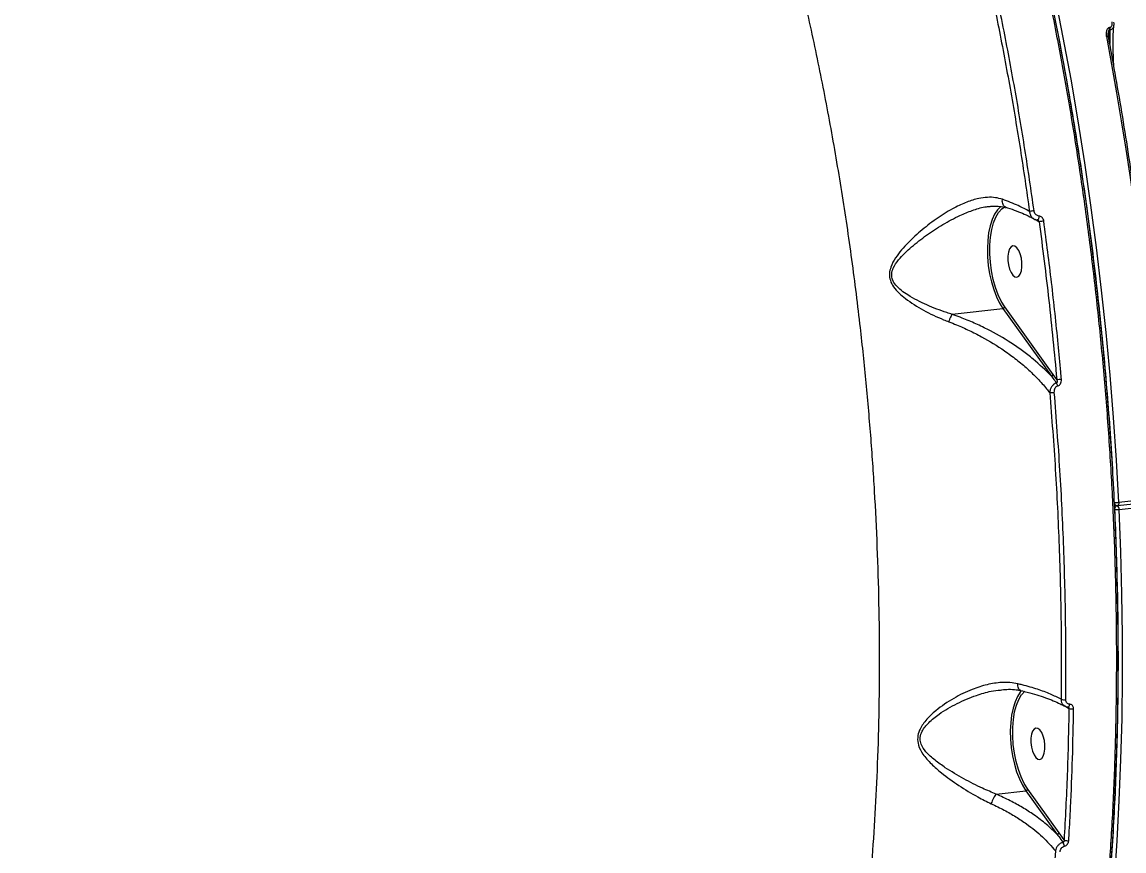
# Model space of a CAD drawing. Header units: millimetres. Extents: x -10881 to 8954, y -8695 to 5624.
# Drawn here: x 3332.9 to 3647, y -3589.7 to -3353.4 of the extents above; entities that cross this region are included whole.
import ezdxf

# ---------------------------------------------------------------- set-up
doc = ezdxf.new("R2010")
doc.units = ezdxf.units.MM
for name, color, linetype in [('DIKOM_ОБЪЕКТ', 7, 'Continuous'), ('DIKOM_РАЗМЕР_ЗОНА', 7, 'Continuous'), ('DIKOM_РАЗМЕР_ОБЪЕКТА', 7, 'Continuous')]:
    doc.layers.add(name, color=color, linetype=linetype)
doc.styles.add('style1', font='arial.ttf', dxfattribs={"width": 0.8})
doc.dimstyles.new('1-50', dxfattribs={"dimtxt": 300, "dimasz": 200, "dimexe": 100, "dimexo": 0, "dimgap": 100, "dimtad": 1, "dimtxsty": 'style1', "dimcen": 200, "dimclrd": 7, "dimclre": 7, "dimclrt": 7, "dimadec": 1, "dimazin": 2, "dimtfac": 1, "dimtmove": 0, "dimatfit": 2, "dimfxl": 0, "dimlwd": 25, "dimlwe": 18, "dimarcsym": 0})

# ---------------------------------------------------------------- blocks, each defined once
blk = doc.blocks.new('*D10')
at = {"layer": 'Defpoints', "color": 0, "transparency": 16777216}
for p in [(-7152.73, 2730.8), (7385.22, 911.28), (7385.22, -7693.77)]:
    blk.add_point(p, dxfattribs=at)
at = {"layer": 'DIKOM_РАЗМЕР_ОБЪЕКТА', "color": 7, "lineweight": 18, "transparency": 16777216}
for p, q in [((-7152.73, 2730.8), (-7152.73, -7793.77)), ((7385.22, 911.28), (7385.22, -7793.77))]:
    blk.add_line(p, q, dxfattribs=at)
at = {"layer": 'DIKOM_РАЗМЕР_ОБЪЕКТА', "color": 7, "lineweight": 25, "transparency": 16777216}
blk.add_line((-6952.73, -7693.77), (7185.22, -7693.77), dxfattribs=at)
at = {"layer": 'DIKOM_РАЗМЕР_ОБЪЕКТА', "color": 7, "transparency": 16777216}
for points in [[(-6952.73, -7660.43), (-6952.73, -7727.1), (-7152.73, -7693.77)], [(7185.22, -7660.43), (7185.22, -7727.1), (7385.22, -7693.77)]]:
    blk.add_solid(points, dxfattribs=at)
at = {"layer": 'DIKOM_РАЗМЕР_ОБЪЕКТА', "color": 7, "transparency": 16777216, "insert": (116.24, -7440.59), "char_height": 300, "attachment_point": 5, "style": 'style1'}
blk.add_mtext('14500', dxfattribs=at)
blk = doc.blocks.new('*D12')
at = {"layer": 'Defpoints', "color": 0, "transparency": 16777216}
for p in [(-9113.32, 3014.05), (8954.2, 2756.48), (8954.2, -8594.51)]:
    blk.add_point(p, dxfattribs=at)
at = {"layer": 'DIKOM_РАЗМЕР_ЗОНА', "color": 7, "lineweight": 18, "transparency": 16777216}
for p, q in [((-9113.32, 3014.05), (-9113.32, -8694.51)), ((8954.2, 2756.48), (8954.2, -8694.51))]:
    blk.add_line(p, q, dxfattribs=at)
at = {"layer": 'DIKOM_РАЗМЕР_ЗОНА', "color": 7, "lineweight": 25, "transparency": 16777216}
blk.add_line((-8913.32, -8594.51), (8754.2, -8594.51), dxfattribs=at)
at = {"layer": 'DIKOM_РАЗМЕР_ЗОНА', "color": 7, "transparency": 16777216}
for points in [[(-8913.32, -8561.18), (-8913.32, -8627.85), (-9113.32, -8594.51)], [(8754.2, -8561.18), (8754.2, -8627.85), (8954.2, -8594.51)]]:
    blk.add_solid(points, dxfattribs=at)
at = {"layer": 'DIKOM_РАЗМЕР_ЗОНА', "color": 7, "transparency": 16777216, "insert": (-79.56, -8341.34), "char_height": 300, "attachment_point": 5, "style": 'style1'}
blk.add_mtext('18000', dxfattribs=at)

msp = doc.modelspace()

# ---------------------------------------------------------------- linework, layer by layer
at = {"layer": 'DIKOM_ОБЪЕКТ', "color": 7, "linetype": 'Continuous', "lineweight": 15}
for p, q in [((3642.601, -3357.997), (3642.858, -3355.623)), ((3642.937, -3354.979), (3642.828, -3354.991)), ((3642.858, -3355.623), (3642.967, -3355.611)), ((3642.967, -3355.611), (3642.895, -3359.554)), ((3608.31, -3405.969), (3608.879, -3405.89)), ((3621.604, -3409.627), (3622.783, -3410.351)), ((3597.96, -3436.717), (3612.445, -3435.045)), ((3612.445, -3435.045), (3626.266, -3454.323)), ((3626.802, -3453.866), (3612.98, -3434.587)), ((3645.155, -3491.242), (4077.597, -3441.327)), ((4077.929, -3440.433), (3645.487, -3490.348)), ((3645.581, -3492.332), (4078.023, -3442.416)), ((3627.789, -3455.254), (3626.802, -3453.866)), ((3644.147, -3490.352), (3644.147, -3490.352)), ((3644.269, -3491.098), (3644.818, -3491.223)), ((3644.241, -3492.33), (3644.457, -3497.242)), ((3644.241, -3492.33), (3644.241, -3492.33)), ((3611.718, -3543.814), (3612.107, -3543.763)), ((3630.298, -3548.434), (3631.272, -3549.031)), ((3610.545, -3573.468), (3618.985, -3572.494)), ((3618.985, -3572.494), (3627.922, -3584.959)), ((3628.457, -3584.502), (3619.521, -3572.037)), ((3629.883, -3586.516), (3628.457, -3584.502))]:
    msp.add_line(p, q, dxfattribs=at)
at = {"layer": 'DIKOM_ОБЪЕКТ', "color": 7, "linetype": 'Continuous', "lineweight": 15, "flags": 128}
for points in [[(3626.03, -3346.33), (3628.362, -3358.097), (3630.55, -3369.94), (3632.591, -3381.85), (3634.485, -3393.816), (3636.229, -3405.828), (3637.822, -3417.876), (3639.263, -3429.95), (3640.551, -3442.04), (3641.684, -3454.135), (3642.662, -3466.225), (3643.483, -3478.301), (3643.576, -3479.837)], [(3645.487, -3490.348), (3644.821, -3478.269), (3643.998, -3466.164), (3643.018, -3454.045), (3641.882, -3441.921), (3640.592, -3429.802), (3639.147, -3417.7), (3637.55, -3405.623), (3635.802, -3393.582), (3633.904, -3381.588), (3631.857, -3369.65), (3629.664, -3357.778), (3627.327, -3345.983)], [(3641.952, -3357.568), (3643.433, -3365.55), (3644.848, -3373.564), (3646.197, -3381.606), (3647.478, -3389.672), (3648.692, -3397.761), (3649.838, -3405.868), (3650.915, -3413.991), (3651.923, -3422.127)], [(3611.83, -3406.026), (3611.772, -3406.07), (3610.865, -3406.971), (3610.057, -3408.191), (3609.366, -3409.705), (3608.806, -3411.479), (3608.389, -3413.475), (3608.125, -3415.65), (3608.02, -3417.956), (3608.075, -3420.343), (3608.29, -3422.76), (3608.66, -3425.155), (3609.177, -3427.474), (3609.829, -3429.668), (3610.602, -3431.69), (3611.481, -3433.495), (3612.445, -3435.045)], [(3611.264, -3407.607), (3612.126, -3406.659), (3612.904, -3406.121)], [(3612.98, -3434.587), (3611.996, -3432.994), (3611.106, -3431.126), (3610.331, -3429.03), (3609.689, -3426.755), (3609.197, -3424.357), (3608.867, -3421.895), (3608.706, -3419.426), (3608.718, -3417.011), (3608.902, -3414.709), (3609.256, -3412.574), (3609.769, -3410.659), (3610.429, -3409.009), (3611.222, -3407.665), (3611.264, -3407.607)], [(3622.74, -3408.701), (3622.727, -3408.943), (3622.689, -3409.177), (3622.629, -3409.389), (3622.551, -3409.566), (3622.458, -3409.698), (3622.357, -3409.776), (3622.255, -3409.798)], [(3616.433, -3426.121), (3616.958, -3425.85), (3617.395, -3425.239), (3617.709, -3424.338), (3617.874, -3423.219), (3617.877, -3421.974), (3617.719, -3420.704), (3617.411, -3419.51), (3616.978, -3418.491), (3616.456, -3417.728), (3615.887, -3417.283), (3615.318, -3417.192), (3614.793, -3417.464), (3614.356, -3418.075), (3614.042, -3418.976), (3613.877, -3420.094), (3613.873, -3421.339), (3614.032, -3422.61), (3614.34, -3423.804), (3614.772, -3424.823), (3615.294, -3425.586), (3615.863, -3426.031), (3616.433, -3426.121)], [(3645.487, -3490.348), (3645.488, -3490.54), (3645.471, -3490.72), (3645.438, -3490.882), (3645.39, -3491.019), (3645.328, -3491.127), (3645.255, -3491.201), (3645.174, -3491.239), (3645.155, -3491.242)], [(3644.208, -3598.133), (3644.993, -3586.751), (3645.622, -3575.253), (3646.092, -3563.649), (3646.404, -3551.947), (3646.557, -3540.158), (3646.551, -3528.293), (3646.386, -3516.359), (3646.063, -3504.369), (3645.581, -3492.332)], [(3644.457, -3497.242), (3644.722, -3504.339), (3645.044, -3516.301), (3645.209, -3528.206), (3645.214, -3540.043), (3645.062, -3551.804), (3644.751, -3563.478), (3644.281, -3575.055), (3643.655, -3586.525), (3642.871, -3597.88), (3641.93, -3609.108), (3640.834, -3620.202), (3639.583, -3631.15), (3638.396, -3640.353)], [(3617.718, -3544.061), (3617.405, -3544.42), (3616.597, -3545.641), (3615.906, -3547.154), (3615.346, -3548.928), (3614.929, -3550.924), (3614.666, -3553.099), (3614.56, -3555.405), (3614.616, -3557.792), (3614.831, -3560.209), (3615.2, -3562.604), (3615.717, -3564.923), (3616.369, -3567.118), (3617.143, -3569.139), (3618.021, -3570.944), (3618.985, -3572.494)], [(3619.521, -3572.037), (3618.537, -3570.443), (3617.646, -3568.575), (3616.871, -3566.478), (3616.229, -3564.204), (3615.738, -3561.806), (3615.407, -3559.343), (3615.246, -3556.874), (3615.258, -3554.459), (3615.443, -3552.157), (3615.796, -3550.022), (3616.309, -3548.107), (3616.97, -3546.457), (3617.763, -3545.113), (3617.805, -3545.056)], [(3617.805, -3545.056), (3618.667, -3544.107), (3618.677, -3544.099)], [(3630.992, -3548.621), (3631.06, -3548.614), (3631.153, -3548.568), (3631.241, -3548.485), (3631.32, -3548.366), (3631.388, -3548.218), (3631.442, -3548.045), (3631.48, -3547.855)], [(3622.973, -3563.571), (3623.498, -3563.299), (3623.935, -3562.688), (3624.249, -3561.787), (3624.414, -3560.669), (3624.418, -3559.424), (3624.259, -3558.153), (3623.951, -3556.959), (3623.518, -3555.94), (3622.997, -3555.177), (3622.428, -3554.732), (3621.858, -3554.642), (3621.333, -3554.913), (3620.896, -3555.524), (3620.582, -3556.425), (3620.417, -3557.544), (3620.413, -3558.789), (3620.572, -3560.059), (3620.88, -3561.253), (3621.313, -3562.272), (3621.834, -3563.035), (3622.403, -3563.48), (3622.973, -3563.571)]]:
    msp.add_lwpolyline(points, dxfattribs=at)
at = {"layer": 'DIKOM_ОБЪЕКТ', "color": 7, "linetype": 'Continuous', "lineweight": 15}
for centre, radius, start, end in [((3640.701, -3355.409), 2.168, 354.3283, 11.1042), ((3640.81, -3355.396), 2.168, 354.3283, 11.1042), ((3642.202, -3358.368), 0.838, 67.34113, 107.36086), ((3623.038, -3422.599), 15.491, 96.33299, 101.15137), ((3625.958, -3427.046), 16.994, 96.25792, 100.76754), ((3612.364, -3434.408), 0.642, 277.18305, 343.77893), ((3626.186, -3453.687), 0.642, 277.18313, 343.7781), ((3626.21, -3457.467), 1.913, 10.71055, 37.42276), ((3627.629, -3443.069), 12.186, 270.7479, 277.03183), ((3625.727, -3447.732), 11.319, 270.3746, 276.9749), ((3644.804, -3485.237), 5.157, 262.68351, 277.61406), ((3645.044, -3490.355), 0.897, 179.75272, 255.40265), ((3645.272, -3492.251), 1.034, 104.02304, 184.39924), ((3645.04, -3490.248), 1, 257.1343, 276.58432), ((3644.334, -3492.225), 1.252, 355.10809, 51.43977), ((3644.916, -3487.372), 5.004, 262.25134, 277.64238), ((3629.936, -3543.58), 2.988, 252.37643, 277.76785), ((3632.211, -3546.39), 2.802, 250.42163, 278.18432), ((3618.905, -3571.857), 0.642, 277.18306, 343.77892), ((3627.841, -3584.322), 0.642, 277.18313, 343.7781), ((3627.72, -3588.474), 2.252, 3.71749, 34.04808), ((3630.897, -3584.551), 2.212, 242.70458, 278.30672)]:
    msp.add_arc(centre, radius, start, end, dxfattribs=at)
for points, knots in [([(3587.474, -3215.232), (3588.937, -3219.033), (3592.25, -3227.645), (3597.179, -3241.471), (3602.262, -3256.701), (3607.104, -3272.315), (3611.725, -3288.375), (3616.105, -3304.848), (3620.233, -3321.731), (3624.074, -3338.898), (3627.57, -3356.095), (3630.724, -3373.263), (3633.546, -3390.382), (3636.068, -3407.653), (3638.298, -3425.15), (3640.221, -3442.826), (3641.826, -3460.672), (3643.096, -3478.551), (3644.012, -3496.199), (3644.586, -3513.563), (3644.831, -3530.637), (3644.749, -3547.619), (3644.337, -3564.58), (3643.585, -3581.467), (3642.486, -3598.264), (3641.042, -3614.839), (3639.275, -3630.947), (3637.205, -3646.551), (3634.845, -3661.655), (3632.168, -3676.433), (3629.16, -3690.945), (3625.819, -3705.139), (3622.139, -3718.993), (3618.144, -3732.395), (3613.894, -3745.148), (3609.412, -3757.233), (3604.713, -3768.663), (3599.744, -3779.572), (3594.478, -3789.999), (3588.925, -3799.899), (3583.08, -3809.249), (3576.984, -3817.967), (3570.393, -3826.355), (3563.296, -3834.274), (3555.68, -3841.614), (3547.796, -3848.004), (3541.235, -3852.614), (3537.235, -3854.739), (3536.019, -3855.384)], [0, 0, 0, 0, 0.0169086, 0.0383058, 0.0597398, 0.0812855, 0.1028686, 0.1248822, 0.1469358, 0.169111, 0.1913272, 0.2127244, 0.2341584, 0.255704, 0.2772872, 0.2993007, 0.3213543, 0.3435295, 0.3657457, 0.3871429, 0.4085769, 0.4301225, 0.4517057, 0.4737192, 0.4957728, 0.517948, 0.5401642, 0.5615614, 0.5829954, 0.604541, 0.6261242, 0.6481377, 0.6701913, 0.6923665, 0.7145826, 0.7359798, 0.7574138, 0.7789594, 0.8005425, 0.822556, 0.8446096, 0.8667848, 0.8890009, 0.9139315, 0.9388622, 0.963851, 0.9890173, 1, 1, 1, 1]), ([(3536.339, -3855.413), (3537.439, -3854.8), (3540.1, -3853.319), (3544.247, -3850.617), (3548.787, -3847.358), (3553.259, -3843.785), (3557.666, -3839.91), (3562.009, -3835.728), (3566.289, -3831.238), (3570.502, -3826.442), (3574.635, -3821.358), (3578.671, -3816.003), (3582.597, -3810.395), (3586.411, -3804.536), (3590.117, -3798.425), (3593.714, -3792.061), (3597.206, -3785.442), (3600.592, -3778.565), (3603.874, -3771.431), (3607.053, -3764.036), (3610.129, -3756.378), (3613.102, -3748.456), (3615.965, -3740.29), (3618.706, -3731.914), (3621.314, -3723.358), (3623.785, -3714.633), (3626.123, -3705.735), (3628.328, -3696.661), (3630.402, -3687.409), (3632.345, -3677.975), (3634.158, -3668.358), (3635.84, -3658.555), (3637.394, -3648.562), (3638.818, -3638.375), (3640.11, -3628.014), (3641.265, -3617.519), (3642.277, -3606.93), (3643.146, -3596.268), (3643.871, -3585.533), (3644.453, -3574.718), (3644.893, -3563.822), (3645.191, -3552.841), (3645.348, -3541.771), (3645.363, -3530.611), (3645.236, -3519.356), (3644.966, -3508.002), (3644.554, -3496.561), (3644.002, -3485.071), (3643.311, -3473.58), (3642.482, -3462.119), (3641.516, -3450.69), (3640.414, -3439.29), (3639.175, -3427.914), (3637.799, -3416.558), (3636.285, -3405.22), (3634.635, -3393.897), (3632.846, -3382.585), (3630.917, -3371.281), (3628.85, -3359.987), (3626.65, -3348.734), (3624.325, -3337.569), (3621.883, -3326.532), (3619.327, -3315.632), (3616.656, -3304.865), (3613.869, -3294.225), (3610.966, -3283.71), (3607.946, -3273.316), (3604.808, -3263.04), (3601.551, -3252.881), (3598.174, -3242.832), (3594.674, -3232.9), (3591.316, -3223.747), (3589.078, -3217.988), (3588.086, -3215.436)], [0, 0, 0, 0, 0.0099177, 0.0239784, 0.0380449, 0.0521277, 0.0662424, 0.0804042, 0.0946284, 0.10893, 0.1232768, 0.1375702, 0.1517928, 0.1659618, 0.1800928, 0.1942015, 0.2083038, 0.2224142, 0.2365445, 0.2507107, 0.2649285, 0.2792141, 0.2935628, 0.3078899, 0.3221316, 0.3363128, 0.3504494, 0.3645578, 0.3786539, 0.3927539, 0.406869, 0.4210148, 0.4352073, 0.4494627, 0.4637923, 0.4781237, 0.4923809, 0.5065728, 0.5207156, 0.5348253, 0.5489181, 0.5630102, 0.5771143, 0.5912445, 0.6054168, 0.6196475, 0.6339524, 0.6482854, 0.6625633, 0.676771, 0.6909249, 0.7050411, 0.7191358, 0.733225, 0.7473231, 0.7614426, 0.7755997, 0.7898103, 0.8040906, 0.8184264, 0.8327337, 0.8469617, 0.8611312, 0.8752583, 0.8893591, 0.9034499, 0.9175464, 0.9316598, 0.945806, 0.9600011, 0.9742612, 0.9885927, 1, 1, 1, 1]), ([(3541.009, -3291.716), (3542.718, -3297.388), (3546.148, -3308.771), (3550.862, -3326.327), (3555.273, -3344.3), (3559.323, -3362.664), (3563.019, -3381.447), (3566.325, -3400.536), (3569.228, -3419.915), (3571.543, -3438.191), (3573.353, -3455.314), (3574.738, -3471.215), (3575.828, -3487.174), (3576.615, -3503.146), (3577.096, -3519.148), (3577.261, -3535.105), (3577.107, -3551.003), (3576.646, -3566.262), (3575.91, -3580.863), (3574.933, -3594.811), (3573.691, -3608.569), (3572.279, -3621.249), (3570.758, -3632.855), (3569.178, -3643.444), (3567.427, -3653.854), (3565.073, -3666.384), (3562.29, -3679.296), (3559.028, -3692.476), (3555.886, -3703.853), (3552.505, -3714.868), (3549.12, -3724.822), (3545.79, -3733.763), (3542.558, -3741.777), (3539.181, -3749.508), (3534.868, -3758.631), (3529.856, -3768.157), (3524.073, -3777.867), (3518.421, -3786.32), (3512.533, -3794.133), (3506.428, -3801.269), (3500.123, -3807.718), (3493.624, -3813.45), (3486.945, -3818.529), (3482.351, -3821.299), (3480.051, -3822.685)], [0, 0, 0, 0, 0.0276486, 0.0554848, 0.083388, 0.1116962, 0.140075, 0.1688691, 0.1977377, 0.2268103, 0.2503053, 0.2739149, 0.2975658, 0.3214622, 0.3454014, 0.3695905, 0.3938241, 0.4181796, 0.440248, 0.4623164, 0.4845213, 0.5067261, 0.5246737, 0.5426213, 0.5606422, 0.5786631, 0.6089147, 0.6309307, 0.6529466, 0.6750986, 0.6972505, 0.7151552, 0.7330599, 0.7510375, 0.7690151, 0.7991937, 0.8241661, 0.8491879, 0.8742843, 0.8994309, 0.9244854, 0.9495897, 0.9747695, 1, 1, 1, 1]), ([(3607.727, -3337.998), (3608.926, -3343.668), (3611.324, -3355.019), (3614.538, -3372.305), (3617.493, -3389.765), (3619.191, -3401.518), (3620.042, -3407.4)], [0, 0, 0, 0, 0.24887785, 0.49820017, 0.74887295, 1, 1, 1, 1]), ([(3621.329, -3407.202), (3620.485, -3401.36), (3618.795, -3389.665), (3615.846, -3372.219), (3612.619, -3354.84), (3610.198, -3343.383), (3608.987, -3337.649)], [0, 0, 0, 0, 0.2488775, 0.4981996, 0.7488726, 1, 1, 1, 1]), ([(3643.483, -3353.373), (3643.517, -3353.658), (3643.565, -3354.07), (3643.436, -3354.553), (3643.288, -3354.799), (3643.114, -3354.94), (3642.992, -3354.967), (3642.937, -3354.979)], [0, 0, 0, 0, 0.4370879, 0.6288625, 0.7908881, 0.9060631, 1, 1, 1, 1]), ([(3644.109, -3354.306), (3644.116, -3354.263), (3644.161, -3353.966), (3644.1, -3353.663), (3644.049, -3353.405)], [0, 0, 0, 0, 0.1467084, 1, 1, 1, 1]), ([(3642.828, -3354.991), (3642.742, -3355.011), (3642.55, -3355.054), (3642.276, -3355.283), (3642.034, -3355.685), (3641.85, -3356.409), (3641.864, -3357.073), (3641.942, -3357.513), (3641.952, -3357.568)], [0, 0, 0, 0, 0.0927889, 0.2061566, 0.3692702, 0.5724216, 0.9471477, 1, 1, 1, 1]), ([(3642.532, -3357.593), (3642.518, -3357.533), (3642.452, -3357.235), (3642.47, -3356.943), (3642.485, -3356.71)], [0, 0, 0, 0, 0.2033814, 1, 1, 1, 1]), ([(3642.486, -3356.715), (3642.488, -3356.676), (3642.496, -3356.479), (3642.559, -3356.175), (3642.649, -3355.861), (3642.741, -3355.695), (3642.809, -3355.638), (3642.84, -3355.626), (3642.856, -3355.623), (3642.858, -3355.623)], [0, 0, 0, 0, 0.0996563, 0.4964573, 0.7685722, 0.9121903, 0.9561556, 0.9930949, 1, 1, 1, 1]), ([(3642.967, -3355.611), (3643.076, -3355.588), (3643.313, -3355.538), (3643.652, -3355.342), (3643.934, -3355.012), (3644.105, -3354.65), (3644.092, -3354.399), (3644.088, -3354.32)], [0, 0, 0, 0, 0.1634801, 0.356601, 0.6067156, 0.8765687, 1, 1, 1, 1]), ([(3644.071, -3366.022), (3643.994, -3364.309), (3643.837, -3360.827), (3643.869, -3356.911), (3644.037, -3354.707), (3644.067, -3354.32)], [0, 0, 0, 0, 0.4436762, 0.902296, 1, 1, 1, 1]), ([(3652.483, -3422.067), (3652.239, -3420.062), (3651.533, -3414.247), (3650.258, -3404.638), (3648.617, -3393.259), (3646.84, -3381.92), (3644.963, -3370.829), (3643.497, -3362.731), (3642.676, -3358.396), (3642.525, -3357.594)], [0, 0, 0, 0, 0.0925219, 0.268312, 0.4441064, 0.6199012, 0.7956969, 0.962244, 1, 1, 1, 1]), ([(3612.314, -3403.934), (3611.66, -3403.751), (3610.298, -3403.37), (3608.022, -3403.32), (3605.287, -3403.696), (3602.119, -3404.676), (3598.209, -3406.485), (3593.899, -3409.126), (3589.455, -3412.506), (3586.006, -3415.655), (3583.526, -3418.356), (3581.787, -3420.616), (3580.532, -3422.87), (3580.013, -3425.115), (3580.272, -3427.115), (3581.293, -3429), (3582.813, -3430.687), (3585.588, -3433.023), (3589.833, -3435.646), (3594.084, -3437.695), (3596.522, -3438.649), (3597.017, -3438.842)], [0, 0, 0, 0, 0.0399715, 0.083299, 0.1277351, 0.1880435, 0.2502378, 0.3338835, 0.4199859, 0.5013491, 0.5428288, 0.5846608, 0.6297904, 0.6581297, 0.6869604, 0.7180466, 0.7529296, 0.7887563, 0.8810067, 0.9758693, 1, 1, 1, 1]), ([(3613.25, -3406.142), (3613.118, -3406.09), (3612.812, -3405.97), (3612.476, -3405.483), (3612.283, -3404.819), (3612.274, -3404.266), (3612.309, -3403.978), (3612.314, -3403.934)], [0, 0, 0, 0, 0.2006878, 0.4617876, 0.7228882, 0.9578536, 1, 1, 1, 1]), ([(3620.042, -3407.4), (3619.011, -3406.837), (3616.773, -3405.615), (3613.877, -3404.523), (3612.314, -3403.934)], [0, 0, 0, 0, 0.4604881, 1, 1, 1, 1]), ([(3597.951, -3436.72), (3597.95, -3436.72), (3597.448, -3436.565), (3595.033, -3435.79), (3590.723, -3434.123), (3586.402, -3431.969), (3583.499, -3429.968), (3581.95, -3428.563), (3580.946, -3427.01), (3580.737, -3425.825), (3580.794, -3424.712), (3581.269, -3423.162), (3582.629, -3421.219), (3584.444, -3419.254), (3587.08, -3416.869), (3590.67, -3414.091), (3595.308, -3411.065), (3599.706, -3408.694), (3603.725, -3407.05), (3606.455, -3406.2), (3607.961, -3406.013), (3608.31, -3405.969)], [0, 0, 0, 0, 0.00009999, 0.02763984, 0.13322473, 0.24111642, 0.27950572, 0.31860416, 0.35077352, 0.37445903, 0.37987829, 0.40910812, 0.45791365, 0.50398323, 0.55010925, 0.64458272, 0.74096566, 0.83944521, 0.90825277, 0.97869665, 1, 1, 1, 1]), ([(3608.319, -3406.016), (3608.658, -3405.967), (3609.633, -3405.829), (3611.131, -3405.892), (3612.411, -3406.042), (3613.048, -3406.278), (3613.172, -3406.325)], [0, 0, 0, 0, 0.1918234, 0.5502066, 0.9119408, 1, 1, 1, 1]), ([(3613.25, -3406.174), (3613.417, -3406.225), (3614.506, -3406.557), (3616.306, -3407.22), (3618.588, -3408.155), (3620.236, -3408.926), (3621.026, -3409.382), (3621.25, -3409.51)], [0, 0, 0, 0, 0.0508413, 0.3312669, 0.6112117, 0.8902534, 1, 1, 1, 1]), ([(3622.74, -3408.701), (3622.589, -3408.676), (3622.288, -3408.625), (3621.883, -3408.342), (3621.555, -3407.934), (3621.385, -3407.526), (3621.341, -3407.271), (3621.329, -3407.202)], [0, 0, 0, 0, 0.216891, 0.4334722, 0.6619726, 0.9080849, 1, 1, 1, 1]), ([(3620.042, -3407.4), (3620.052, -3407.51), (3620.091, -3407.916), (3620.321, -3408.559), (3620.75, -3409.172), (3621.12, -3409.389), (3621.271, -3409.478)], [0, 0, 0, 0, 0.1262003, 0.4642982, 0.7813382, 1, 1, 1, 1]), ([(3621.29, -3409.493), (3621.481, -3409.6), (3621.786, -3409.773), (3622.129, -3409.76), (3622.257, -3409.755)], [0, 0, 0, 0, 0.6247256, 1, 1, 1, 1]), ([(3622.257, -3409.799), (3622.259, -3409.799), (3622.278, -3409.798), (3622.317, -3409.802), (3622.367, -3409.838), (3622.377, -3409.845)], [0, 0, 0, 0, 0.0937106, 0.8166785, 1, 1, 1, 1]), ([(3622.376, -3409.847), (3622.409, -3409.868), (3622.507, -3409.927), (3622.635, -3410.075), (3622.731, -3410.227), (3622.772, -3410.324), (3622.783, -3410.351)], [0, 0, 0, 0, 0.170082, 0.4909629, 0.8587491, 1, 1, 1, 1]), ([(3624.105, -3410.153), (3624.094, -3410.086), (3624.052, -3409.84), (3623.891, -3409.446), (3623.576, -3409.05), (3623.181, -3408.775), (3622.887, -3408.726), (3622.74, -3408.701)], [0, 0, 0, 0, 0.0918816, 0.335558, 0.5630753, 0.7814373, 1, 1, 1, 1]), ([(3622.783, -3410.351), (3623.748, -3417.811), (3625.682, -3432.754), (3627.086, -3447.746), (3627.789, -3455.254)], [0, 0, 0, 0, 0.49927266, 1, 1, 1, 1]), ([(3629.121, -3455.163), (3629.063, -3454.5), (3628.77, -3451.185), (3627.906, -3442.02), (3626.381, -3427.66), (3624.864, -3415.992), (3624.105, -3410.153)], [0, 0, 0, 0, 0.04414123, 0.22071367, 0.61001268, 1, 1, 1, 1]), ([(3597.951, -3436.72), (3597.856, -3436.88), (3597.666, -3437.2), (3597.35, -3437.913), (3597.135, -3438.486), (3597.033, -3438.795), (3597.017, -3438.842)], [0, 0, 0, 0, 0.3157288, 0.6314576, 0.943771, 1, 1, 1, 1]), ([(3597.96, -3436.717), (3597.958, -3436.717), (3597.956, -3436.717), (3597.953, -3436.719), (3597.952, -3436.72), (3597.951, -3436.72)], [0, 0, 0, 0, 0.4269521, 0.7842824, 1, 1, 1, 1]), ([(3626.266, -3454.323), (3624.61, -3452.683), (3622.108, -3450.205), (3618.069, -3447.099), (3613.835, -3444.186), (3609.203, -3441.52), (3604.262, -3439.168), (3600.889, -3437.763), (3598.745, -3436.997), (3597.96, -3436.717)], [0, 0, 0, 0, 0.2355392, 0.3556802, 0.4765273, 0.7016569, 0.8168588, 0.9329171, 1, 1, 1, 1]), ([(3597.017, -3438.842), (3597.762, -3439.13), (3599.751, -3439.899), (3602.881, -3441.302), (3607.561, -3443.682), (3612.086, -3446.465), (3616.341, -3449.598), (3619.503, -3452.253), (3622.388, -3455.038), (3624.443, -3457.328), (3625.509, -3458.68), (3625.801, -3459.051)], [0, 0, 0, 0, 0.0601169, 0.1606253, 0.2618619, 0.4689752, 0.5879989, 0.7078536, 0.830228, 0.9534373, 1, 1, 1, 1]), ([(3626.266, -3454.323), (3626.41, -3454.515), (3626.902, -3455.171), (3627.386, -3455.834), (3627.729, -3456.304)], [0, 0, 0, 0, 0.2912822, 1, 1, 1, 1]), ([(3627.729, -3456.304), (3627.687, -3456.316), (3627.439, -3456.389), (3626.982, -3456.631), (3626.418, -3457.177), (3625.98, -3457.949), (3625.82, -3458.619), (3625.804, -3458.989), (3625.801, -3459.051)], [0, 0, 0, 0, 0.0395069, 0.2326388, 0.4437426, 0.6867398, 0.9479473, 1, 1, 1, 1]), ([(3627.101, -3458.968), (3627.102, -3458.71), (3627.104, -3458.259), (3627.339, -3457.692), (3627.645, -3457.323), (3627.915, -3457.163), (3628.064, -3457.119), (3628.089, -3457.111)], [0, 0, 0, 0, 0.3277202, 0.573894, 0.77963, 0.9627747, 1, 1, 1, 1]), ([(3627.789, -3455.254), (3627.828, -3455.394), (3627.898, -3455.638), (3627.911, -3455.954), (3627.87, -3456.154), (3627.807, -3456.251), (3627.763, -3456.288), (3627.738, -3456.3), (3627.729, -3456.304)], [0, 0, 0, 0, 0.3694027, 0.6445477, 0.8371646, 0.9270165, 0.9711869, 1, 1, 1, 1]), ([(3628.089, -3457.111), (3628.12, -3457.102), (3628.279, -3457.053), (3628.564, -3456.876), (3628.884, -3456.48), (3629.122, -3455.886), (3629.121, -3455.42), (3629.121, -3455.163)], [0, 0, 0, 0, 0.0440727, 0.2245474, 0.4337722, 0.6875081, 1, 1, 1, 1]), ([(3625.801, -3459.051), (3626.366, -3466.35), (3627.498, -3480.968), (3628.535, -3502.871), (3629.125, -3524.751), (3629.063, -3539.195), (3629.032, -3546.428)], [0, 0, 0, 0, 0.24825272, 0.49719376, 0.74824086, 1, 1, 1, 1]), ([(3630.34, -3546.541), (3630.372, -3539.393), (3630.435, -3525.078), (3629.856, -3503.256), (3628.821, -3481.203), (3627.675, -3466.386), (3627.101, -3458.968)], [0, 0, 0, 0, 0.2482522, 0.497193, 0.7482405, 1, 1, 1, 1]), ([(3616.739, -3542.028), (3615.988, -3541.89), (3614.474, -3541.612), (3611.537, -3541.616), (3607.919, -3542.17), (3603.303, -3543.656), (3598.33, -3546.079), (3593.842, -3549.128), (3590.54, -3552.241), (3588.712, -3554.876), (3588.011, -3557.362), (3588.3, -3559.774), (3589.712, -3562.345), (3592.036, -3564.919), (3595.462, -3567.904), (3599.884, -3571.09), (3604.696, -3574.06), (3607.821, -3575.582), (3609.097, -3576.204)], [0, 0, 0, 0, 0.0400994, 0.0808883, 0.149972, 0.2211627, 0.3125707, 0.4066966, 0.4681058, 0.5184496, 0.5509518, 0.5857536, 0.6308473, 0.6885498, 0.7478282, 0.8397944, 0.9345761, 1, 1, 1, 1]), ([(3617.544, -3543.936), (3617.42, -3543.885), (3617.159, -3543.777), (3616.879, -3543.294), (3616.748, -3542.715), (3616.729, -3542.268), (3616.737, -3542.073), (3616.739, -3542.028)], [0, 0, 0, 0, 0.246418, 0.5226044, 0.7987917, 0.9540121, 1, 1, 1, 1]), ([(3629.032, -3546.428), (3628.063, -3545.932), (3626.106, -3544.931), (3622.36, -3543.558), (3619.126, -3542.61), (3617.155, -3542.13), (3616.739, -3542.028)], [0, 0, 0, 0, 0.2991599, 0.6039868, 0.9163485, 1, 1, 1, 1]), ([(3610.537, -3573.471), (3610.536, -3573.47), (3609.244, -3572.965), (3606.119, -3571.616), (3601.204, -3569.116), (3596.67, -3566.428), (3593.059, -3563.865), (3590.631, -3561.709), (3589.175, -3559.597), (3588.866, -3558.105), (3588.921, -3556.857), (3589.331, -3555.63), (3590.246, -3554.263), (3591.799, -3552.543), (3594.786, -3550.171), (3599.377, -3547.494), (3604.405, -3545.409), (3608.578, -3544.156), (3610.846, -3543.909), (3611.718, -3543.814)], [0, 0, 0, 0, 0.0000669, 0.0748602, 0.1804756, 0.2890229, 0.3539033, 0.4199268, 0.467688, 0.495053, 0.5031399, 0.5363303, 0.5629682, 0.5903721, 0.6588027, 0.7635508, 0.8709291, 0.9503704, 1, 1, 1, 1]), ([(3612.093, -3543.714), (3612.741, -3543.659), (3614.163, -3543.537), (3615.999, -3543.632), (3617.126, -3543.891), (3617.554, -3543.99)], [0, 0, 0, 0, 0.3414157, 0.7498182, 1, 1, 1, 1]), ([(3617.534, -3543.966), (3618.159, -3544.114), (3619.754, -3544.491), (3622.109, -3545.169), (3624.6, -3545.984), (3626.841, -3546.847), (3628.652, -3547.646), (3629.587, -3548.158), (3629.966, -3548.365)], [0, 0, 0, 0, 0.1208666, 0.3081636, 0.4962907, 0.6846183, 0.8721956, 1, 1, 1, 1]), ([(3629.032, -3546.428), (3629.032, -3546.488), (3629.031, -3546.819), (3629.161, -3547.393), (3629.51, -3547.995), (3629.861, -3548.212), (3630.007, -3548.302)], [0, 0, 0, 0, 0.0763331, 0.416398, 0.7564538, 1, 1, 1, 1]), ([(3630.068, -3548.351), (3630.293, -3548.465), (3630.589, -3548.615), (3630.916, -3548.602), (3630.994, -3548.599)], [0, 0, 0, 0, 0.7611071, 1, 1, 1, 1]), ([(3631.48, -3547.855), (3631.332, -3547.833), (3631.036, -3547.787), (3630.673, -3547.516), (3630.424, -3547.13), (3630.343, -3546.777), (3630.341, -3546.577), (3630.34, -3546.541)], [0, 0, 0, 0, 0.23640801, 0.4729314, 0.70988221, 0.94683042, 1, 1, 1, 1]), ([(3630.99, -3548.623), (3630.994, -3548.622), (3631.033, -3548.621), (3631.048, -3548.632), (3631.06, -3548.641)], [0, 0, 0, 0, 0.122522, 1, 1, 1, 1]), ([(3631.058, -3548.645), (3631.087, -3548.664), (3631.16, -3548.709), (3631.237, -3548.832), (3631.269, -3548.95), (3631.272, -3549.018), (3631.272, -3549.031)], [0, 0, 0, 0, 0.2375199, 0.5790353, 0.921151, 1, 1, 1, 1]), ([(3632.61, -3549.164), (3632.61, -3549.127), (3632.609, -3548.927), (3632.528, -3548.577), (3632.281, -3548.193), (3631.92, -3547.924), (3631.626, -3547.878), (3631.48, -3547.855)], [0, 0, 0, 0, 0.0545852, 0.2913569, 0.527817, 0.7639702, 1, 1, 1, 1]), ([(3631.272, -3549.031), (3631.144, -3555.336), (3630.887, -3567.961), (3630.218, -3580.327), (3629.883, -3586.516)], [0, 0, 0, 0, 0.4994501, 1, 1, 1, 1]), ([(3631.217, -3586.739), (3631.254, -3586.112), (3631.44, -3582.978), (3631.848, -3575.203), (3632.333, -3563.334), (3632.518, -3553.889), (3632.61, -3549.164)], [0, 0, 0, 0, 0.0507678, 0.2538476, 0.6266954, 1, 1, 1, 1]), ([(3610.537, -3573.471), (3610.409, -3573.618), (3610.153, -3573.912), (3609.747, -3574.593), (3609.394, -3575.338), (3609.191, -3575.889), (3609.11, -3576.16), (3609.097, -3576.204)], [0, 0, 0, 0, 0.24400212, 0.48800423, 0.73200673, 0.95710119, 1, 1, 1, 1]), ([(3610.545, -3573.468), (3610.543, -3573.469), (3610.541, -3573.469), (3610.538, -3573.47), (3610.538, -3573.471), (3610.537, -3573.471)], [0, 0, 0, 0, 0.5019097, 0.9101308, 1, 1, 1, 1]), ([(3627.922, -3584.959), (3626.928, -3583.999), (3624.926, -3582.067), (3621.545, -3579.515), (3618.058, -3577.268), (3614.491, -3575.272), (3611.886, -3574.081), (3610.545, -3573.468)], [0, 0, 0, 0, 0.21989741, 0.44277535, 0.62367115, 0.80625706, 1, 1, 1, 1]), ([(3609.097, -3576.204), (3610.361, -3576.803), (3612.802, -3577.96), (3616.159, -3579.903), (3619.9, -3582.394), (3623.918, -3585.622), (3626.25, -3588.311), (3627.431, -3589.673)], [0, 0, 0, 0, 0.16479402, 0.31844017, 0.47351989, 0.7333093, 1, 1, 1, 1]), ([(3627.922, -3584.959), (3628.066, -3585.15), (3628.628, -3585.897), (3629.177, -3586.652), (3629.586, -3587.213)], [0, 0, 0, 0, 0.2563729, 1, 1, 1, 1]), ([(3629.586, -3587.213), (3629.551, -3587.223), (3629.27, -3587.302), (3628.738, -3587.563), (3628.094, -3588.141), (3627.607, -3588.88), (3627.489, -3589.409), (3627.431, -3589.673)], [0, 0, 0, 0, 0.0333396, 0.2664399, 0.5082689, 0.7552684, 1, 1, 1, 1]), ([(3628.736, -3589.884), (3628.762, -3589.715), (3628.814, -3589.376), (3629.084, -3588.905), (3629.458, -3588.541), (3629.777, -3588.38), (3629.946, -3588.334), (3629.967, -3588.328)], [0, 0, 0, 0, 0.2478617, 0.4958964, 0.7364511, 0.9670336, 1, 1, 1, 1]), ([(3629.883, -3586.516), (3629.889, -3586.593), (3629.9, -3586.744), (3629.849, -3586.954), (3629.756, -3587.109), (3629.663, -3587.181), (3629.609, -3587.206), (3629.592, -3587.211), (3629.586, -3587.213)], [0, 0, 0, 0, 0.2725665, 0.5325862, 0.7667508, 0.9319469, 0.9740885, 1, 1, 1, 1]), ([(3629.967, -3588.328), (3629.987, -3588.323), (3630.158, -3588.276), (3630.482, -3588.112), (3630.864, -3587.739), (3631.139, -3587.258), (3631.191, -3586.912), (3631.217, -3586.739)], [0, 0, 0, 0, 0.0299153, 0.261791, 0.5039481, 0.7520215, 1, 1, 1, 1]), ([(3627.431, -3589.673), (3626.981, -3596.05), (3626.08, -3608.819), (3624.161, -3627.557), (3621.815, -3645.958), (3619.482, -3661.041), (3617.879, -3669.894), (3617.335, -3672.899)], [0, 0, 0, 0, 0.2200464, 0.4406219, 0.6628116, 0.885546, 1, 1, 1, 1])]:
    msp.add_open_spline(points, degree=3, knots=knots, dxfattribs=at)

# ---------------------------------------------------------------- dimensions: what is measured, and where the dimension line sits
at = {"layer": 'DIKOM_РАЗМЕР_ЗОНА'}
dim = msp.add_linear_dim(base=(8954.2, -8594.513), p1=(-9113.319, 3014.045), p2=(8954.2, 2756.48), text='18000', dimstyle='1-50', dxfattribs=at)
dim.commit()
dim.dimension.update_dxf_attribs({"geometry": '*D12', "text_midpoint": (-79.559, -8594.513), "dimtype": 160})
at = {"layer": 'DIKOM_РАЗМЕР_ОБЪЕКТА'}
dim = msp.add_linear_dim(base=(7385.217, -7693.766), p1=(-7152.73, 2730.795), p2=(7385.217, 911.281), text='14500', dimstyle='1-50', dxfattribs=at)
dim.commit()
dim.dimension.update_dxf_attribs({"geometry": '*D10', "text_midpoint": (116.244, -7693.766), "dimtype": 160})

doc.saveas('drawing.dxf')
